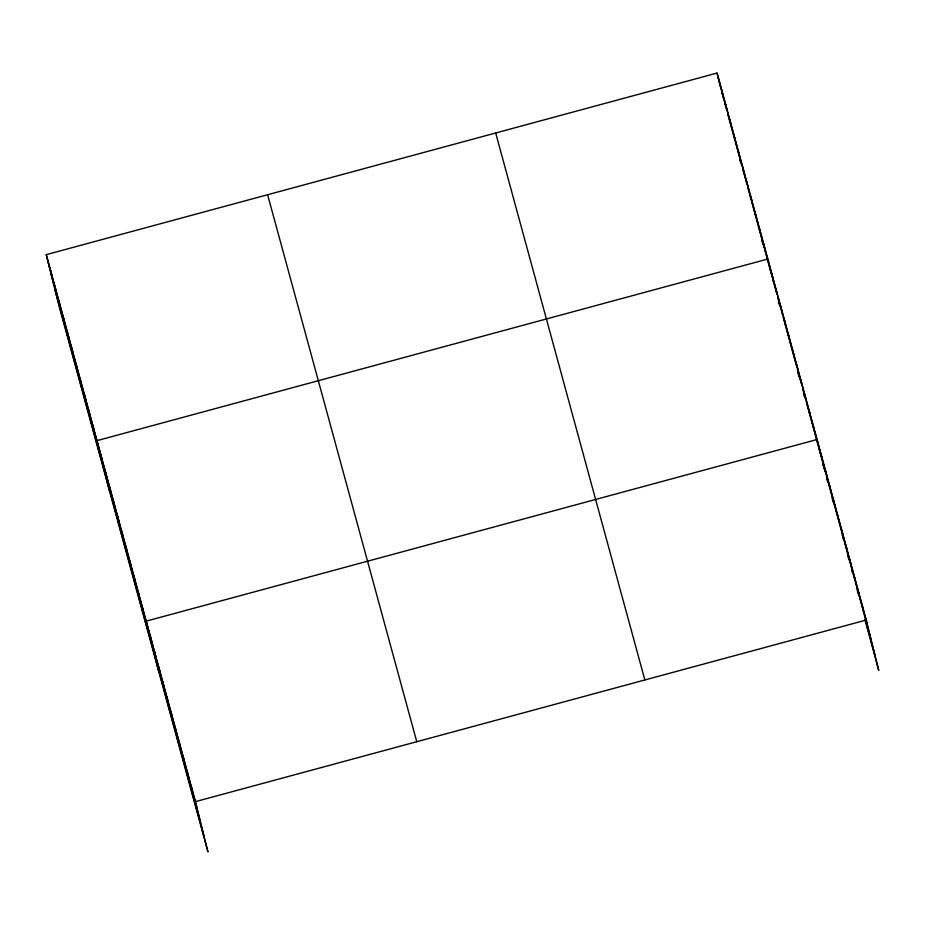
<?xml version="1.0" encoding="UTF-8"?>
<svg xmlns="http://www.w3.org/2000/svg" width="925" height="925" viewBox="0 0 925 925"><rect width="100%" height="100%" fill="white"/><g stroke="black" fill="none" stroke-linecap="round" stroke-linejoin="round"><path stroke-width="1.39" d="M46.25 254.664L195.406 801.651L207.952 851.937L58.784 304.961L46.25 254.664L717.048 73.063L866.216 620.039L878.75 670.336L864.956 619.738M195.406 801.651L866.216 620.039M718.32 78.174L756.014 216.358M760.94 234.441L777.243 294.231L775.971 289.12M777.613 295.595L780.978 307.898M867.488 625.15L780.388 305.435M722.043 93.078L724.159 100.825M724.865 103.415L726.264 108.572M727.674 113.74L734.716 139.571M735.074 140.866L741.769 165.402M743.168 170.57L746.348 182.19M747.747 187.359L749.157 192.527M749.863 195.106L751.273 200.274M751.62 201.569L755.852 217.063M756.199 218.358L764.304 248.062M764.651 249.345L768.525 263.556M769.23 266.134L771.346 273.892M776.861 294.092L772.757 279.049L773.393 281.616M777.601 296.833L780.966 309.135M781.336 310.499L782.457 314.604M783.197 317.344L789.164 339.221M789.534 340.585L792.898 352.899M793.268 354.263L796.252 365.202M797.743 370.671L801.096 382.985M802.588 388.454L805.571 399.392M806.322 402.121L817.873 444.52M818.255 445.885L821.238 456.823M821.978 459.563L826.083 474.594M826.453 475.97L829.806 488.273M830.188 489.637L846.595 549.808M846.965 551.173L850.318 563.487M850.688 564.851L854.793 579.894M855.163 581.258L858.527 593.572M858.897 594.937L871.2 640.065M739.607 158.811L740.659 162.684M761.795 240.176L762.847 244.05M778.457 301.249L779.567 305.354M797.847 372.359L798.957 376.463M803.432 392.871L804.553 396.975M822.822 463.98L823.944 468.085M826.557 477.658L827.678 481.752M832.153 498.17L833.263 502.263M842.212 535.089L843.334 539.194M847.809 555.601L848.93 559.706M851.543 569.268L852.653 573.373M857.128 589.78L858.25 593.885M865.337 619.866L875.027 655.42M495.684 132.992L644.852 679.968M267.614 194.736L416.77 741.723M47.522 259.775L196.69 806.762M51.245 274.69L200.401 821.666M55.072 290.045L204.228 837.032M862.112 604.996L863.383 610.107M858.007 589.953L859.279 595.064M853.902 574.911L855.174 580.021M849.798 559.868L851.081 564.978M845.704 544.837L846.976 549.947M841.6 529.794L842.872 534.904M837.495 514.751L838.767 519.862M833.39 499.708L834.674 504.819M829.297 484.665L830.569 489.776M825.192 469.623L826.464 474.733M821.088 454.58L822.36 459.69M818.879 447.133L816.983 439.537L146.185 621.149L158.73 671.434M819.192 448.371L819.816 450.857M820.117 452.105L820.741 454.591M822.938 463.402L824.857 471.079M812.89 424.494L814.162 429.605M808.785 409.451L810.057 414.562M804.681 394.408L805.952 399.519M800.576 379.366L801.859 384.476M796.483 364.323L797.755 369.433M792.378 349.28L793.65 354.391M788.273 334.237L789.545 339.348M784.169 319.206L785.452 324.317M771.866 274.077L773.138 279.188M771.519 274.077L767.762 259.035L96.963 440.647L109.508 490.932M771.832 275.326L772.444 277.812M763.541 243.529L764.813 248.64M759.309 228.036L760.581 233.146L755.089 212.542M750.857 197.037L752.129 202.147M746.637 181.543L747.909 186.653M742.405 166.049L743.677 171.16M738.185 150.544L739.457 155.654M733.953 135.05L735.225 140.161M729.732 119.556L731.004 124.667M725.501 104.051L726.772 109.162M721.28 88.557L722.552 93.668M717.048 73.063L718.945 80.648M719.257 81.897L719.87 84.383M720.182 85.62L720.806 88.106M191.313 786.608L192.585 791.719M187.208 771.566L188.48 776.676M183.104 756.523L184.376 761.633M178.999 741.48L180.282 746.591M174.906 726.437L176.178 731.548M170.801 711.394L172.073 716.505M166.697 696.352L167.968 701.462M162.592 681.309L163.864 686.419M158.499 666.266L159.771 671.388M154.394 651.235L155.666 656.345M150.289 636.192L151.561 641.303M142.08 606.106L143.363 611.217M137.987 591.063L139.259 596.174M133.882 576.021L135.154 581.131M129.778 560.978L131.049 566.088M125.673 545.935L126.956 551.046M121.58 530.892L122.852 536.003M117.475 515.849L118.747 520.96M113.37 500.807L114.642 505.917M109.266 485.764L110.549 490.874M105.172 470.721L106.444 475.832M101.068 455.678L102.34 460.789M92.743 425.142L94.015 430.252M88.511 409.648L89.783 414.758M84.291 394.142L85.562 399.253M80.059 378.649L81.331 383.759M75.838 363.155L77.11 368.266M71.607 347.65L72.878 352.76M67.386 332.156L68.658 337.267M63.154 316.662L64.426 321.773M58.934 301.157L60.206 306.267M54.702 285.663L55.974 290.774M50.482 270.169L51.754 275.28"/></g></svg>
